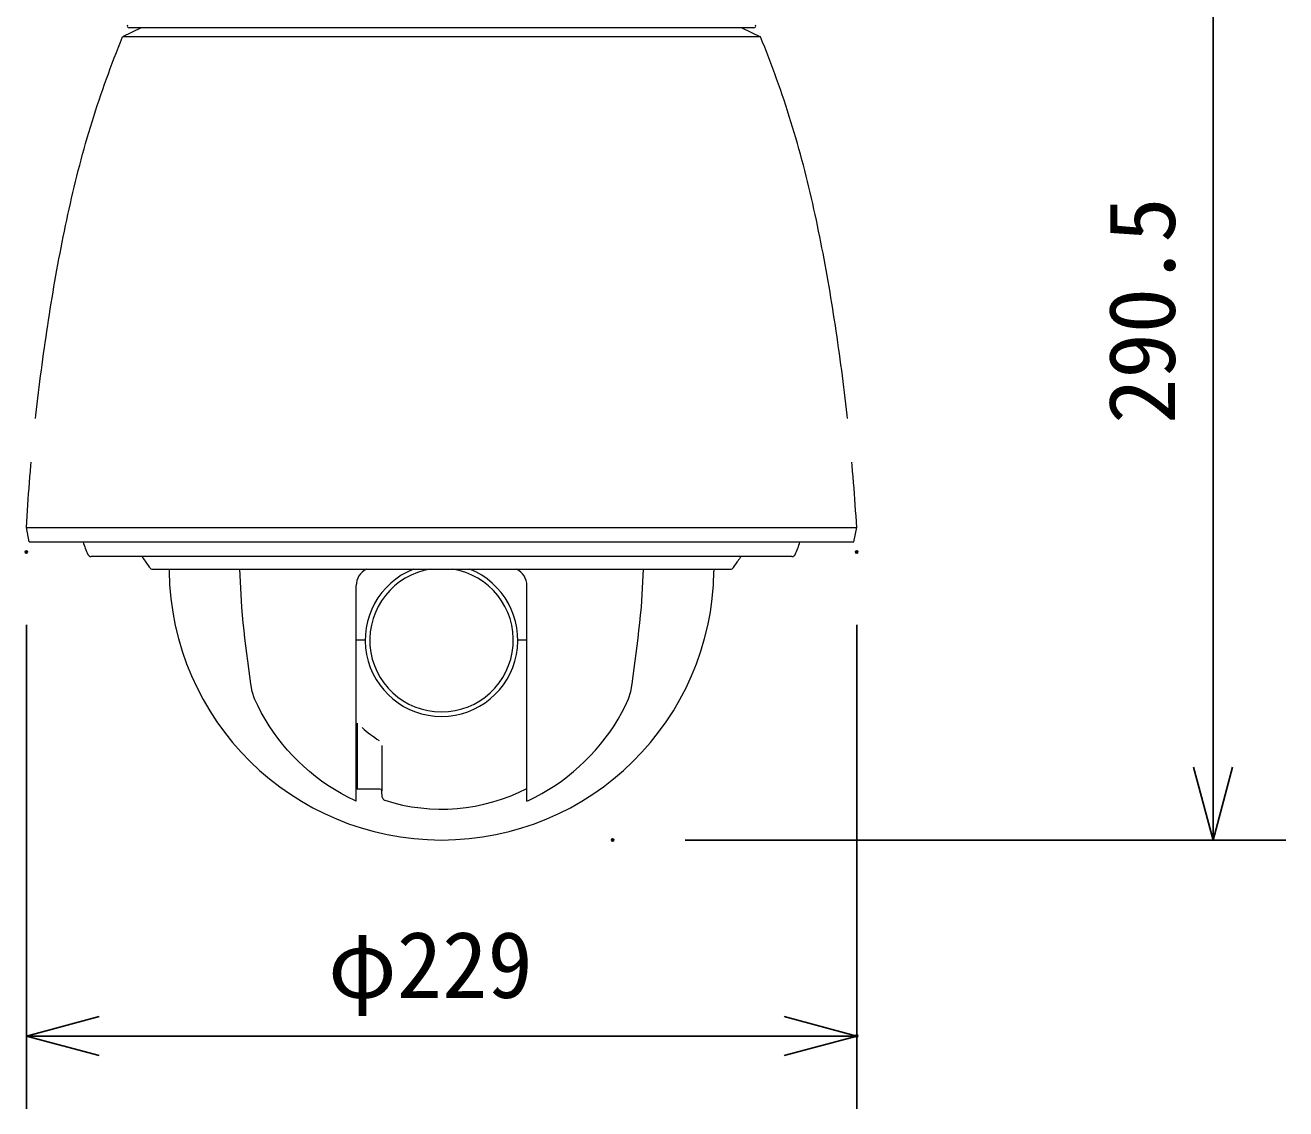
# Model space of a CAD drawing. Units: millimetres, scale not verified. Extents: x -63 to 62, y -116 to 117.
# Drawn here: x -36.53 to -1.83, y 29.78 to 59.6 of the extents above; entities that cross this region are included whole.
import ezdxf
from ezdxf.enums import TextEntityAlignment as Align

# ---------------------------------------------------------------- set-up
doc = ezdxf.new("R2010")
doc.units = ezdxf.units.MM
doc.header["$LTSCALE"] = 0.125
doc.header["$PDMODE"] = 32
doc.header["$PDSIZE"] = 0.0625
for name, color, linetype in [('0-0_0', 7, 'Continuous'), ('0-4_DEFPOINTS', 7, 'Continuous'), ('0-6_SUNPO', 7, 'Continuous')]:
    doc.layers.add(name, color=color, linetype=linetype)
doc.layers.add('0-5_GAIKEI', color=7, linetype='Continuous', lineweight=18)
doc.styles.add('ＭＳ ゴシック', font='')
doc.styles.get('ＭＳ ゴシック').set_extended_font_data('MS Gothic')

# ---------------------------------------------------------------- blocks, each defined once
blk = doc.blocks.new('_OPEN30')
at = {"layer": '0-0_0'}
blk.add_line((0, 0), (-1, 0), dxfattribs=at)
blk.add_lwpolyline([(-1, 0.26795), (0, 0), (-1, -0.26795)], dxfattribs=at)
blk = doc.blocks.new('D4')
at = {"layer": '0-4_DEFPOINTS'}
for p in [(-21.5736, 52.1468), (-5.0442, 52.1468), (-21.5736, 22.9968)]:
    blk.add_point(p, dxfattribs=at)
at = {"layer": '0-6_SUNPO'}
for p, q in [((-19.5736, 52.1468), (-3.0442, 52.1468)), ((-5.0442, 24.9968), (-5.0442, 50.1468)), ((-19.5736, 22.9968), (-3.0442, 22.9968))]:
    blk.add_line(p, q, dxfattribs=at)
at = {"layer": '0-6_SUNPO', "xscale": 2, "yscale": 2}
for p, rotation in [((-5.0442, 52.1468), 90), ((-5.0442, 22.9968), 270)]:
    blk.add_blockref('_OPEN30', p, dxfattribs=dict(at, rotation=rotation))
at = {"layer": '0-6_SUNPO', "style": 'ＭＳ ゴシック'}
blk.add_text('290.5', height=1.833, rotation=90, dxfattribs=at).set_placement((-5.5442, 34.4468), align=Align.BOTTOM_LEFT)
blk = doc.blocks.new('D3')
at = {"layer": '0-4_DEFPOINTS'}
for p in [(-37.7103, 30.919), (-14.8543, 30.919), (-14.8543, 17.6015)]:
    blk.add_point(p, dxfattribs=at)
at = {"layer": '0-6_SUNPO'}
for p, q in [((-37.7103, 28.919), (-37.7103, 15.6015)), ((-14.8543, 28.919), (-14.8543, 15.6015)), ((-35.7103, 17.6015), (-16.8543, 17.6015))]:
    blk.add_line(p, q, dxfattribs=at)
at = {"layer": '0-6_SUNPO', "xscale": 2, "yscale": 2, "rotation": 180}
blk.add_blockref('_OPEN30', (-37.7103, 17.6015), dxfattribs=at)
at = {"layer": '0-6_SUNPO', "xscale": 2, "yscale": 2}
blk.add_blockref('_OPEN30', (-14.8543, 17.6015), dxfattribs=at)
at = {"layer": '0-6_SUNPO', "style": 'ＭＳ ゴシック'}
blk.add_text('φ229', height=1.833, dxfattribs=at).set_placement((-29.4073, 18.1015), align=Align.BOTTOM_LEFT)

msp = doc.modelspace()

# ---------------------------------------------------------------- linework, layer by layer
at = {"layer": '0-5_GAIKEI', "color": 1}
for p, q in [((-33.3365, 59.527), (-33.8485, 59.277)), ((-16.4695, 59.527), (-33.6698, 59.527)), ((-16.8028, 59.527), (-16.2908, 59.277)), ((-16.2908, 59.277), (-33.8485, 59.277)), ((-36.4976, 45.777), (-13.6417, 45.777)), ((-15.4251, 44.977), (-34.7141, 44.977)), ((-33.1031, 44.6719), (-33.2211, 44.8506)), ((-17.0362, 44.6719), (-16.9182, 44.8506)), ((-33.0196, 44.627), (-17.1196, 44.627)), ((-32.5775, 44.627), (-32.569, 44.577)), ((-19.5694, 43.5812), (-19.5146, 44.627)), ((-17.5618, 44.627), (-17.5703, 44.577)), ((-27.4196, 38.2485), (-27.4196, 44.177)), ((-22.7196, 38.2485), (-22.7196, 44.177)), ((-30.5488, 43.3625), (-30.5693, 43.5728)), ((-19.5905, 43.3625), (-19.57, 43.5728)), ((-19.57, 43.5728), (-19.5694, 43.5812)), ((-30.5273, 43.1523), (-30.5488, 43.3625)), ((-30.5046, 42.9421), (-30.5273, 43.1523)), ((-19.6347, 42.9421), (-19.612, 43.1523)), ((-19.612, 43.1523), (-19.5905, 43.3625)), ((-30.4808, 42.7322), (-30.5046, 42.9421)), ((-30.456, 42.5223), (-30.4808, 42.7322)), ((-27.1545, 42.817), (-27.1649, 42.817)), ((-19.6833, 42.5223), (-19.6585, 42.7322)), ((-19.6585, 42.7322), (-19.6347, 42.9421)), ((-30.43, 42.3126), (-30.456, 42.5223)), ((-27.1696, 42.677), (-27.4196, 42.677)), ((-27.1545, 42.537), (-27.1649, 42.537)), ((-22.7196, 42.677), (-22.9696, 42.677)), ((-19.7093, 42.3126), (-19.6833, 42.5223)), ((-30.4029, 42.103), (-30.43, 42.3126)), ((-30.3747, 41.8936), (-30.4029, 42.103)), ((-19.7646, 41.8936), (-19.7364, 42.103)), ((-19.7364, 42.103), (-19.7093, 42.3126)), ((-30.3454, 41.6843), (-30.3747, 41.8936)), ((-30.315, 41.4752), (-30.3454, 41.6843)), ((-19.8243, 41.4752), (-19.7939, 41.6843)), ((-19.7939, 41.6843), (-19.7646, 41.8936)), ((-30.2826, 41.2663), (-30.315, 41.4752)), ((-19.8567, 41.2663), (-19.8243, 41.4752)), ((-30.2203, 41.0648), (-30.2826, 41.2663)), ((-30.1301, 40.8737), (-30.2203, 41.0648)), ((-20.0092, 40.8737), (-19.919, 41.0648)), ((-19.919, 41.0648), (-19.8567, 41.2663)), ((-30.0326, 40.6863), (-30.1301, 40.8737)), ((-29.9281, 40.5026), (-30.0326, 40.6863)), ((-20.2112, 40.5026), (-20.1067, 40.6863)), ((-20.1067, 40.6863), (-20.0092, 40.8737)), ((-29.8169, 40.3229), (-29.9281, 40.5026)), ((-29.699, 40.1475), (-29.8169, 40.3229)), ((-27.3853, 38.577), (-27.3853, 40.388)), ((-20.4403, 40.1475), (-20.3224, 40.3229)), ((-20.3224, 40.3229), (-20.2112, 40.5026)), ((-29.5746, 39.9767), (-29.699, 40.1475)), ((-29.4439, 39.8106), (-29.5746, 39.9767)), ((-20.6953, 39.8106), (-20.5647, 39.9767)), ((-20.5647, 39.9767), (-20.4403, 40.1475)), ((-29.3072, 39.6495), (-29.4439, 39.8106)), ((-29.1645, 39.4937), (-29.3072, 39.6495)), ((-26.7157, 39.7741), (-26.7157, 38.5314)), ((-20.9748, 39.4937), (-20.8321, 39.6495)), ((-20.8321, 39.6495), (-20.6953, 39.8106)), ((-29.016, 39.3433), (-29.1645, 39.4937)), ((-28.8621, 39.1985), (-29.016, 39.3433)), ((-21.2772, 39.1985), (-21.1233, 39.3433)), ((-21.1233, 39.3433), (-20.9748, 39.4937)), ((-28.7028, 39.0597), (-28.8621, 39.1985)), ((-28.5384, 38.9268), (-28.7028, 39.0597)), ((-28.3692, 38.8002), (-28.5384, 38.9268)), ((-21.7701, 38.8002), (-21.6009, 38.9268)), ((-21.6009, 38.9268), (-21.4365, 39.0597)), ((-21.4365, 39.0597), (-21.2772, 39.1985)), ((-28.1954, 38.68), (-28.3692, 38.8002)), ((-28.0172, 38.5665), (-28.1954, 38.68)), ((-27.8349, 38.4596), (-28.0172, 38.5665)), ((-26.7655, 38.577), (-27.3853, 38.577)), ((-26.7003, 38.356), (-26.7157, 38.5314)), ((-22.3044, 38.4596), (-22.122, 38.5665)), ((-22.122, 38.5665), (-21.9439, 38.68)), ((-21.9439, 38.68), (-21.7701, 38.8002)), ((-27.6488, 38.3596), (-27.8349, 38.4596)), ((-27.459, 38.2667), (-27.6488, 38.3596)), ((-27.4218, 38.2495), (-27.459, 38.2667)), ((-26.7003, 38.356), (-26.6966, 38.3364)), ((-26.6966, 38.3364), (-26.6886, 38.3171)), ((-26.6886, 38.3171), (-26.6768, 38.2998)), ((-26.6768, 38.2998), (-26.6615, 38.2853)), ((-26.6615, 38.2853), (-26.6433, 38.2742)), ((-26.6433, 38.2742), (-26.631, 38.2694)), ((-22.7175, 38.2495), (-22.6803, 38.2667)), ((-22.6803, 38.2667), (-22.4905, 38.3596)), ((-22.4905, 38.3596), (-22.3044, 38.4596))]:
    msp.add_line(p, q, dxfattribs=at)
at = {"layer": '0-5_GAIKEI'}
for p, q in [((-34.0206, 58.8443), (-33.964, 58.9888)), ((-33.964, 58.9888), (-33.9066, 59.1331)), ((-33.9066, 59.1331), (-33.8485, 59.277)), ((-16.2327, 59.1331), (-16.2908, 59.277)), ((-16.1753, 58.9888), (-16.2327, 59.1331)), ((-16.1187, 58.8443), (-16.1753, 58.9888)), ((-34.1316, 58.5544), (-34.0765, 58.6995)), ((-34.0765, 58.6995), (-34.0206, 58.8443)), ((-16.0628, 58.6995), (-16.1187, 58.8443)), ((-16.0077, 58.5544), (-16.0628, 58.6995)), ((-34.2397, 58.2633), (-34.186, 58.409)), ((-34.186, 58.409), (-34.1316, 58.5544)), ((-15.9533, 58.409), (-16.0077, 58.5544)), ((-15.8996, 58.2633), (-15.9533, 58.409)), ((-34.3962, 57.8247), (-34.3448, 57.9712)), ((-34.3448, 57.9712), (-34.2926, 58.1174)), ((-34.2926, 58.1174), (-34.2397, 58.2633)), ((-15.8467, 58.1174), (-15.8996, 58.2633)), ((-15.7945, 57.9712), (-15.8467, 58.1174)), ((-15.7431, 57.8247), (-15.7945, 57.9712)), ((-34.4967, 57.531), (-34.4468, 57.678)), ((-34.4468, 57.678), (-34.3962, 57.8247)), ((-15.6925, 57.678), (-15.7431, 57.8247)), ((-15.6426, 57.531), (-15.6925, 57.678)), ((-34.5939, 57.2362), (-34.5457, 57.3837)), ((-34.5457, 57.3837), (-34.4967, 57.531)), ((-15.5936, 57.3837), (-15.6426, 57.531)), ((-15.5454, 57.2362), (-15.5936, 57.3837)), ((-34.7337, 56.7919), (-34.6879, 56.9403)), ((-34.6879, 56.9403), (-34.6413, 57.0883)), ((-34.6413, 57.0883), (-34.5939, 57.2362)), ((-15.498, 57.0883), (-15.5454, 57.2362)), ((-15.4514, 56.9403), (-15.498, 57.0883)), ((-15.4056, 56.7919), (-15.4514, 56.9403)), ((-34.8226, 56.4944), (-34.7786, 56.6433)), ((-34.7786, 56.6433), (-34.7337, 56.7919)), ((-15.3607, 56.6433), (-15.4056, 56.7919)), ((-15.3167, 56.4944), (-15.3607, 56.6433)), ((-34.908, 56.1959), (-34.8657, 56.3453)), ((-34.8657, 56.3453), (-34.8226, 56.4944)), ((-15.2735, 56.3453), (-15.3167, 56.4944)), ((-15.2313, 56.1959), (-15.2735, 56.3453)), ((-35.0298, 55.7463), (-34.99, 55.8964)), ((-34.99, 55.8964), (-34.9495, 56.0463)), ((-34.9495, 56.0463), (-34.908, 56.1959)), ((-15.1898, 56.0463), (-15.2313, 56.1959)), ((-15.1493, 55.8964), (-15.1898, 56.0463)), ((-15.1095, 55.7463), (-15.1493, 55.8964)), ((-35.1069, 55.4454), (-35.0687, 55.5959)), ((-35.0687, 55.5959), (-35.0298, 55.7463)), ((-15.0706, 55.5959), (-15.1095, 55.7463)), ((-15.0324, 55.4454), (-15.0706, 55.5959)), ((-35.181, 55.1437), (-35.1443, 55.2946)), ((-35.1443, 55.2946), (-35.1069, 55.4454)), ((-14.995, 55.2946), (-15.0324, 55.4454)), ((-14.9583, 55.1437), (-14.995, 55.2946)), ((-35.2868, 54.6898), (-35.2522, 54.8413)), ((-35.2522, 54.8413), (-35.2169, 54.9926)), ((-35.2169, 54.9926), (-35.181, 55.1437)), ((-14.9224, 54.9926), (-14.9583, 55.1437)), ((-14.8871, 54.8413), (-14.9224, 54.9926)), ((-14.8525, 54.6898), (-14.8871, 54.8413)), ((-35.354, 54.3864), (-35.3207, 54.5382)), ((-35.3207, 54.5382), (-35.2868, 54.6898)), ((-14.8186, 54.5382), (-14.8525, 54.6898)), ((-14.7853, 54.3864), (-14.8186, 54.5382)), ((-35.4187, 54.0825), (-35.3866, 54.2345)), ((-35.3866, 54.2345), (-35.354, 54.3864)), ((-14.7527, 54.2345), (-14.7853, 54.3864)), ((-14.7206, 54.0825), (-14.7527, 54.2345)), ((-35.4811, 53.7782), (-35.4502, 53.9304)), ((-35.4502, 53.9304), (-35.4187, 54.0825)), ((-14.6891, 53.9304), (-14.7206, 54.0825)), ((-14.6582, 53.7782), (-14.6891, 53.9304)), ((-35.5708, 53.3209), (-35.5414, 53.4734)), ((-35.5414, 53.4734), (-35.5115, 53.6258)), ((-35.5115, 53.6258), (-35.4811, 53.7782)), ((-14.6278, 53.6258), (-14.6582, 53.7782)), ((-14.5979, 53.4734), (-14.6278, 53.6258)), ((-14.5685, 53.3209), (-14.5979, 53.4734)), ((-35.628, 53.0157), (-35.5996, 53.1683)), ((-35.5996, 53.1683), (-35.5708, 53.3209)), ((-14.5396, 53.1683), (-14.5685, 53.3209)), ((-14.5113, 53.0157), (-14.5396, 53.1683)), ((-35.6833, 52.7101), (-35.6559, 52.8629)), ((-35.6559, 52.8629), (-35.628, 53.0157)), ((-14.4834, 52.8629), (-14.5113, 53.0157)), ((-14.456, 52.7101), (-14.4834, 52.8629)), ((-35.7627, 52.2512), (-35.7367, 52.4042)), ((-35.7367, 52.4042), (-35.7102, 52.5572)), ((-35.7102, 52.5572), (-35.6833, 52.7101)), ((-14.4291, 52.5572), (-14.456, 52.7101)), ((-14.4026, 52.4042), (-14.4291, 52.5572)), ((-14.3766, 52.2512), (-14.4026, 52.4042)), ((-35.8134, 51.9449), (-35.7882, 52.098)), ((-35.7882, 52.098), (-35.7627, 52.2512)), ((-14.351, 52.098), (-14.3766, 52.2512)), ((-14.3259, 51.9449), (-14.351, 52.098)), ((-35.8623, 51.6383), (-35.8381, 51.7916)), ((-35.8381, 51.7916), (-35.8134, 51.9449)), ((-14.3012, 51.7916), (-14.3259, 51.9449)), ((-14.277, 51.6383), (-14.3012, 51.7916)), ((-35.9096, 51.3314), (-35.8862, 51.4849)), ((-35.8862, 51.4849), (-35.8623, 51.6383)), ((-14.2531, 51.4849), (-14.277, 51.6383)), ((-14.2297, 51.3314), (-14.2531, 51.4849)), ((-35.9776, 50.8708), (-35.9554, 51.0244)), ((-35.9554, 51.0244), (-35.9327, 51.1779)), ((-35.9327, 51.1779), (-35.9096, 51.3314)), ((-14.2066, 51.1779), (-14.2297, 51.3314)), ((-14.1839, 51.0244), (-14.2066, 51.1779)), ((-14.1617, 50.8708), (-14.1839, 51.0244)), ((-36.0211, 50.5634), (-35.9995, 50.7171)), ((-35.9995, 50.7171), (-35.9776, 50.8708)), ((-14.1397, 50.7171), (-14.1617, 50.8708)), ((-14.1182, 50.5634), (-14.1397, 50.7171)), ((-36.0631, 50.2558), (-36.0423, 50.4096)), ((-36.0423, 50.4096), (-36.0211, 50.5634)), ((-14.097, 50.4096), (-14.1182, 50.5634)), ((-14.0762, 50.2558), (-14.097, 50.4096)), ((-36.1036, 49.948), (-36.0835, 50.1019)), ((-36.0835, 50.1019), (-36.0631, 50.2558)), ((-14.0558, 50.1019), (-14.0762, 50.2558)), ((-14.0357, 49.948), (-14.0558, 50.1019)), ((-36.1615, 49.486), (-36.1426, 49.6401)), ((-36.1426, 49.6401), (-36.1233, 49.7941)), ((-36.1233, 49.7941), (-36.1036, 49.948)), ((-14.016, 49.7941), (-14.0357, 49.948)), ((-13.9967, 49.6401), (-14.016, 49.7941)), ((-13.9778, 49.486), (-13.9967, 49.6401)), ((-36.1982, 49.1778), (-36.1801, 49.3319)), ((-36.1801, 49.3319), (-36.1615, 49.486)), ((-13.9592, 49.3319), (-13.9778, 49.486)), ((-13.941, 49.1778), (-13.9592, 49.3319)), ((-36.2334, 48.8693), (-36.216, 49.0236)), ((-36.216, 49.0236), (-36.1982, 49.1778)), ((-13.9233, 49.0236), (-13.941, 49.1778)), ((-13.9058, 48.8693), (-13.9233, 49.0236)), ((-36.2437, 48.777), (-36.2334, 48.8693)), ((-13.8956, 48.777), (-13.9058, 48.8693)), ((-36.3724, 47.4795), (-36.3637, 47.577)), ((-13.7669, 47.4795), (-13.7756, 47.577)), ((-36.3989, 47.1703), (-36.3859, 47.3249)), ((-36.3859, 47.3249), (-36.3724, 47.4795)), ((-13.7534, 47.3249), (-13.7669, 47.4795)), ((-13.7404, 47.1703), (-13.7534, 47.3249)), ((-36.4355, 46.7061), (-36.4237, 46.8609)), ((-36.4237, 46.8609), (-36.4115, 47.0156)), ((-36.4115, 47.0156), (-36.3989, 47.1703)), ((-13.7278, 47.0156), (-13.7404, 47.1703)), ((-13.7155, 46.8609), (-13.7278, 47.0156)), ((-13.7037, 46.7061), (-13.7155, 46.8609)), ((-36.4579, 46.3965), (-36.4469, 46.5513)), ((-36.4469, 46.5513), (-36.4355, 46.7061)), ((-13.6924, 46.5513), (-13.7037, 46.7061)), ((-13.6814, 46.3965), (-13.6924, 46.5513)), ((-36.4786, 46.0868), (-36.4685, 46.2417)), ((-36.4685, 46.2417), (-36.4579, 46.3965)), ((-13.6708, 46.2417), (-13.6814, 46.3965)), ((-13.6607, 46.0868), (-13.6708, 46.2417)), ((-36.4976, 45.777), (-36.4883, 45.9319)), ((-36.4883, 45.9319), (-36.4786, 46.0868)), ((-13.651, 45.9319), (-13.6607, 46.0868)), ((-13.6417, 45.777), (-13.651, 45.9319)), ((-36.4196, 45.377), (-36.4976, 45.777)), ((-13.7196, 45.377), (-13.6417, 45.777)), ((-36.4196, 45.377), (-13.7196, 45.377))]:
    msp.add_line(p, q, dxfattribs=at)
at = {"layer": '0-5_GAIKEI', "color": 1}
msp.add_lwpolyline([(-30.5693, 43.5728), (-30.5699, 43.5812), (-30.6247, 44.627)], dxfattribs=at)
at = {"layer": '0-5_GAIKEI'}
for centre, radius, start, end in [((-33.6698, 59.577), 0.05, 157.21972, 270), ((-16.4695, 59.577), 0.05, 270, 22.78028), ((-25.0696, 44.677), 7.5, 180.76397, 270), ((-25.0696, 44.677), 7.5, 270, 359.23603)]:
    msp.add_arc(centre, radius, start, end, dxfattribs=at)
at = {"layer": '0-5_GAIKEI', "color": 1}
for centre, radius, start, end in [((-32.0696, 46.267), 3, 197.25945, 204.2265), ((-18.0696, 46.267), 3, 335.7735, 342.74055), ((-34.7142, 45.077), 0.1, 204.2265, 270), ((-34.2225, 44.1894), 1.2, 33.438, 41.0262), ((-15.9168, 44.1894), 1.2, 138.9738, 146.562), ((-15.425, 45.077), 0.1, 270, 335.7735), ((-33.0196, 44.727), 0.1, 213.438, 270), ((-26.9196, 44.177), 0.5, 115.62125, 180), ((-25.0696, 42.677), 2.1, 111.69125, 68.37939), ((-25.0696, 42.677), 1.975, 98.65172, 81.34828), ((-23.2196, 44.177), 0.5, 0, 64.37845), ((-17.1196, 44.727), 0.1, 270, 326.562), ((-25.0696, 42.677), 3.25, 227.80913, 238.12785), ((-25.0696, 43.177), 5.15, 242.84948, 243.2787), ((-26.7655, 38.527), 0.05, 5, 90), ((-25.0696, 43.177), 5.15, 252.35148, 297.1598)]:
    msp.add_arc(centre, radius, start, end, dxfattribs=at)

# ---------------------------------------------------------------- block references
at = {"layer": '0-6_SUNPO'}
for name in ['D4', 'D3']:
    msp.add_blockref(name, (1.2127, 14.1802), dxfattribs=at)

doc.saveas('drawing.dxf')
